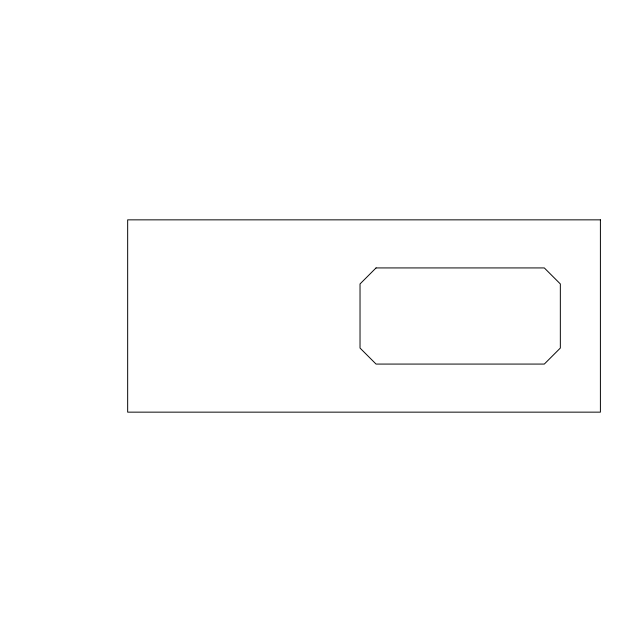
<?xml version="1.0" encoding="UTF-8"?>
<svg xmlns="http://www.w3.org/2000/svg" width="632" height="632" viewBox="0 0 632 632"><rect width="100%" height="100%" fill="white"/><g stroke="black" fill="none" stroke-linecap="round" stroke-linejoin="round"><path stroke-width="0.95" d="M376.048 267.928L360.027 283.95L360.027 348.05L376.048 364.072L544.31 364.072L560.339 348.05L560.339 283.95L544.31 267.928L376.048 267.928M600.4 219.849L127.664 219.849L127.664 412.151L600.4 412.151L600.4 219.849"/></g></svg>
